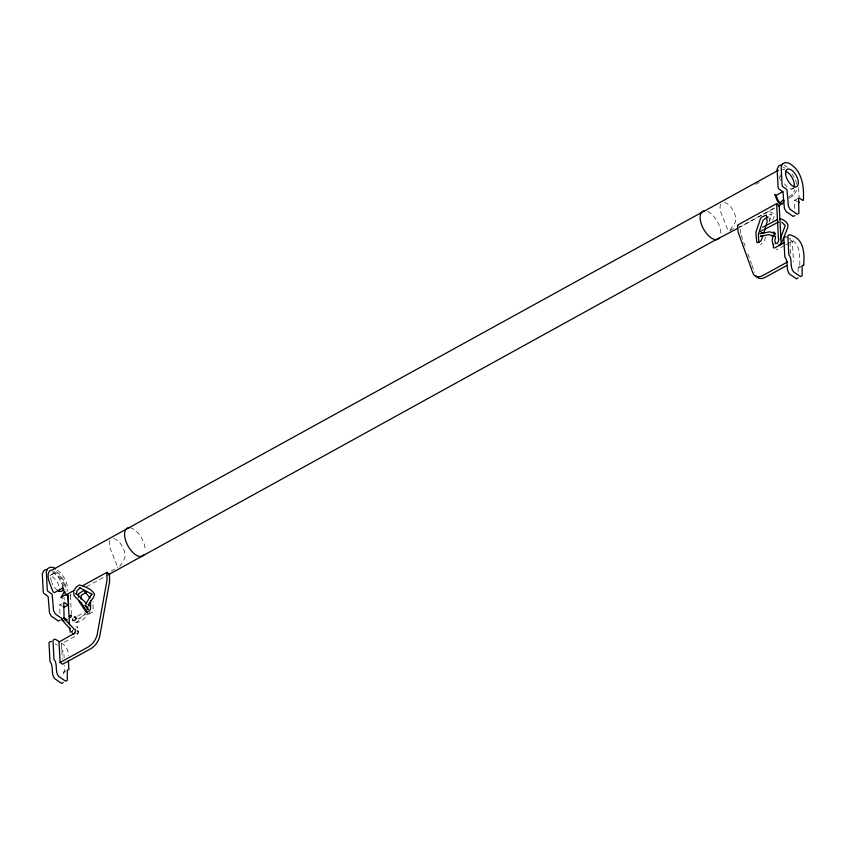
<?xml version="1.0" encoding="UTF-8"?>
<svg xmlns="http://www.w3.org/2000/svg" width="846" height="846" viewBox="0 0 846 846"><rect width="100%" height="100%" fill="white"/><g stroke="black" fill="none" stroke-linecap="round" stroke-linejoin="round"><path stroke-width="0.63" stroke-dasharray="4.23 3.17" d="M765.704 237.028L763.6 242.559L760.512 244.452M798.127 271.577L798.116 267.812L799.692 267.125C800.073 255.947 800.623 242.189 787.912 237.758M769.173 221.705L771.055 217.158L771.034 213.943L771.393 215.17L769.543 214.45M772.715 220.351L774.079 216.333L773.699 213.541L769.352 211.637L766.497 212.991M65.533 670.899L63.281 672.433L63.291 676.197M69.996 595.732L71.085 593.955M788.546 196.801L792.004 194.897L795.092 189.811M788.715 198.334L793.326 195.796L796.128 191.196A13.938 6.884 61.2 0 0 797.038 187.865M85.541 613.054L79.63 619.219M90.332 611.933L80.719 621.916L76.235 622.011M720.655 204.288A12.172 6.007 61.2 0 0 721.331 213.552L726.873 227.648A3.299 1.629 61.2 0 0 729.834 230.598L734.984 222.91A12.172 6.007 61.2 0 0 733.503 211.172A12.172 6.007 61.2 0 0 724.493 202.49M77.589 616.089L84.357 612.218M78.075 618.838L86.63 613.932M755.573 184.322L760.194 181.784M53.584 573.599L49.576 575.809A9.866 4.875 61.2 0 1 59.4 588.097M791.507 189.102L795.515 186.892M111.016 571.209L117.954 567.391M729.834 230.598L734.465 228.06M86.472 586.764L108.309 574.751M737.553 225.121L740.102 226.865L774.576 207.883M738.844 227.722L774.703 207.979M59.907 604.827L61.917 603.727M794.743 200.216L797.746 198.556M784.58 245.647L776.3 249.718M785.691 245.023L789.043 243.183M790.164 242.569L792.395 241.332L793.474 261.816M798.37 267.378L800.369 266.279M799.481 267.706L801.49 266.606M76.658 633.844L78.192 633.347L78.741 631.793L77.335 626.854L75.728 626.823M88.872 614.069L91.981 612.546L93.102 610.749L93.039 601.21M75.347 622.381L76.954 622.455L78.456 620.657L78.35 618.786M76.542 630.894L78.118 631.528L77.219 630.915M784.348 165.15L787.277 167.138M63.535 671.999L64.645 672.316L64.856 671.735L64.518 665.442M792.004 194.897L793.326 195.796M797.492 201.75L795.367 200.291A1.311 0.645 61.2 0 0 794.595 200.491L794.796 210.527M789.847 239.587L792.395 241.332M57.401 570.193C63.958 574.889 67.923 583.38 67.839 591.365M52.441 571.748C58.448 575.185 61.472 582.069 63.556 588.34M62.657 606.36L60.531 604.911A1.311 0.645 61.2 0 0 59.759 605.102L59.929 613.879M61.324 643.076C65.882 645.509 68.896 650.415 68.135 655.671M55.191 643.827L57.317 645.276M61.007 648.099L63.862 652.848L64.127 657.881M77.293 630.735L78.012 633.072L76.595 635.462L61.568 643.743L62.371 659.097M768.898 216.756L769.649 222.181M741.17 235.262L746.077 248.851M747.864 253.789L751.438 263.677M751.883 264.914L754.558 272.327M740.557 233.475L740.102 226.865M77.335 626.854L77.462 628.07M798.603 187.643L799.079 196.79M789.984 242.146L790.587 253.663M70.387 595.626L71.328 613.688M64.042 597.488L64.18 600.1M780.477 180.473A13.938 6.884 61.2 0 1 779.303 176.55M783.015 167.698A13.938 6.884 61.2 0 1 785.13 168.079M792.015 173.864A13.938 6.884 61.2 0 1 796.921 185.337M780.382 176.877A12.172 6.007 61.2 0 1 780.139 174.678M782.159 169.686A12.172 6.007 61.2 0 1 784.602 169.39M707.626 211.426A15.884 7.847 61.2 0 1 720.369 235.791M793.685 187.844A9.866 4.875 61.2 0 1 783.745 182.577M130.051 527.735A15.884 7.847 61.2 0 1 145.121 549.139M56.513 571.653A13.938 6.884 61.2 0 1 65.205 593.543M109.927 540.478A12.172 6.007 61.2 0 0 110.625 549.699L116.991 565.287A3.299 1.629 61.2 0 0 119.857 566.323L124.288 559.058A12.172 6.007 61.2 0 0 122.765 547.267A12.172 6.007 61.2 0 0 113.713 538.627M53.605 571.716A12.172 6.007 61.2 0 1 61.673 578.622A12.172 6.007 61.2 0 1 64.92 589.81M57.539 590.371A9.866 4.875 61.2 0 1 51.818 582.672M51.405 581.53A9.866 4.875 61.2 0 1 55.085 573.874A9.866 4.875 61.2 0 1 63.408 585.887"/><path stroke-width="1.27" d="M73.644 591.396L74.11 595.626L80.518 602.162M88.64 605.905L88.671 604.372M775.412 243.32L774.862 240.634L775.602 236.309L772.969 235.622L772.134 240.486L772.99 244.653M763.155 235.273L761.051 240.803L757.953 242.707L756.726 242.199L755.859 232.364L760.554 218.405L761.76 217.041L766.349 215.011L767.153 221.578L763.917 232.83M773.678 244.145L773.233 247.127L773.741 247.963L774.82 247.857L784.263 242.665M72.629 630.429L71.952 631.708L70.303 632.131L69.594 627.415M87.201 609.733L87.36 606.963M780.287 238.932L785.236 225.501L781.725 222.191M780.837 244.748L787.732 227.669L787.996 225.173L786.59 222.265L782.931 219.685L780.012 218.892M62.403 598.143L61.081 597.234L64.169 592.158M783.565 201.76L782.487 203.537A5.065 2.496 61.2 0 1 779.758 203.611A5.065 2.496 61.2 0 1 776.808 199.635L774.777 194.474L776.099 195.384L777.76 199.624A3.299 1.629 61.2 0 0 780.731 202.585L782.793 199.973L784.115 200.872M89.042 603.674L93.472 597.297L94.519 594.442C92.214 588.858 84.6 586.648 79.482 584.935L76.542 586.786L74.628 589.387M761.062 236.489L761.654 235.759L760.364 236.362L768.443 234.617L772.853 235.653M74.882 633.062L59.019 641.987L60.087 662.471L62.636 664.216L90.575 648.84A13.155 8.164 -55.6 0 0 99.849 635.78L109.599 581.53L109.451 574.117L106.903 572.361L82.771 585.654M74.046 633.717L75.072 632.671L75.389 629.868L74.744 628.99L73.75 629.191M779.716 245.16L781.133 242.77L779.177 205.356L776.628 203.611L737.553 225.121L738.177 232.269L752.908 273.047A13.155 8.164 -55.6 0 0 762.986 275.447L787.573 261.911M63.291 682.468L61.695 683.441L54.652 678.608C50.601 673.702 53.964 666.267 49.977 661.54L48.983 642.643L50.178 641.522L51.532 641.606M798.127 277.858L796.53 278.82L789.487 273.998C785.448 269.081 788.8 261.657 784.813 256.93L783.83 238.033L785.014 236.912L786.368 236.996M60.055 620.15L58.459 621.08L51.342 616.205L49.523 612.938L48.211 597.191A1.311 0.645 61.2 0 0 47.355 595.87L44.161 593.691A1.311 0.645 61.2 0 1 43.262 592.063L42.3 573.768L43.759 570.743L46.244 569.379M794.891 215.54L793.294 216.46L786.177 211.595L784.358 208.317L783.047 192.571A1.311 0.645 61.2 0 0 782.19 191.259L778.997 189.07A1.311 0.645 61.2 0 1 778.098 187.452L777.136 169.147L778.595 166.133L781.08 164.769M704.781 210.844L778.394 170.236M62.456 588.213L54.387 592.655L53.065 591.745L49.554 582.809A13.938 6.884 61.2 0 1 52.092 570.035L704.697 210.781A15.884 7.847 61.2 0 0 703.597 229.118A15.884 7.847 61.2 0 0 719.618 237.578M776.099 195.384L783.005 191.577M61.081 597.234L66.845 594.061M74.723 590.085L67.828 593.881L69.457 624.834M716.107 239.608L108.478 574.698M737.691 228.357L716.192 239.672M778.172 206.075L781.641 204.161M767.819 216.862L763.113 220.161L758.407 234.109L758.756 242.569M64.137 607.248L68.145 605.038M60.087 662.471L88.026 647.084A13.155 8.164 -55.6 0 0 97.301 634.035L107.051 579.785L106.903 572.361M786.769 265.507L765.535 277.192A13.155 8.164 -55.6 0 1 756.007 275.955M762.627 227.32L777.516 219.452M763.769 229.837L778.542 222.022M86.482 592.221L81.248 595.383L80.973 599.021M759.803 233.697L769.733 231.815L774.09 233.168M73.93 633.77L72.851 633.876L72.344 633.041M779.134 245.477L778.373 244.991M761.463 230.197L762.637 230.175M772.98 232.216L774.576 232.301L774.672 234.173L773.159 235.96L771.552 235.875M64.095 617.77L67.342 619.981M62.308 619.832L64.116 621.059M773.826 232.798L775.528 233.961M55.498 568.893L53.594 567.592L50.252 567.18L47.767 568.544L46.308 571.558L47.27 589.852A1.311 0.645 61.2 0 0 48.169 591.481L51.363 593.67A1.311 0.645 61.2 0 1 52.219 594.981L53.531 610.727L55.35 613.995L62.467 618.87M76.743 618.722L74.184 616.977L75.791 617.041L75.907 618.902L74.395 620.7L72.788 620.636L72.682 618.764M59.199 641.617L55.54 639.396L54.186 639.312L52.991 640.443L53.985 659.33C57.972 664.057 54.609 671.491 58.66 676.409L65.702 681.231L67.299 680.258L67.289 670.222L68.864 669.535L68.399 660.715M759.602 230.937L763.155 233.39M88.058 604.552L89.845 605.821M84.759 605.567L87.942 607.83M86.271 603.283L75.992 593.321L76.32 594.421L76.997 590.794L80.497 587.547L79.408 587.632L91.231 593.797L91.696 594.854L91.865 593.871L85.932 603.737L85.869 606.593L88.439 609.437M73.412 628.324L63.651 618.077L64.19 618.912M70.112 628.885L61.441 619.441M89.972 598.069L83.934 590.476L78.699 593.638L78.424 597.265M775.824 243.246L777.167 243.405L778.584 241.015L776.628 203.611M87.773 613.35L81.153 602.458M62.287 586.669L64.317 591.83A5.065 2.496 61.2 0 0 67.944 596.187M78.604 600.702L86.324 612.324L89.433 610.801L90.543 609.004L90.554 600.745M772.969 235.622L773.075 236.446M68.05 595.277L68.526 604.425A1.311 0.645 61.2 0 1 67.733 604.89L64.539 602.701A1.311 0.645 61.2 0 0 63.767 602.891L64.063 617.95M799.354 202.025A1.311 0.645 61.2 0 1 798.561 202.48M785.384 171.304A9.866 4.875 61.2 0 1 792.184 177.713A9.866 4.875 61.2 0 1 794.087 186.934M144.074 554.49A15.884 7.847 61.2 0 1 128.053 546.019A15.884 7.847 61.2 0 1 129.142 527.682M63.482 588.203A9.866 4.875 61.2 0 1 57.539 590.371M64.518 606.635A1.311 0.645 61.2 0 1 63.725 607.09M59.506 589.133A9.866 4.875 61.2 0 1 59.252 591.555M71.487 615.454L71.053 616.967L69.753 617.569L69.393 616.417L70.461 615.116L71.487 615.454M803.7 264.914L802.124 265.612L802.135 275.648L800.538 276.621L793.495 271.788C789.455 266.881 792.808 259.458 788.821 254.72L787.827 235.823L789.022 234.702C803.763 237.631 804.694 252.351 803.7 264.914M782.603 163.923L781.144 166.948L782.106 185.242A1.311 0.645 61.2 0 0 783.005 186.871L786.198 189.049A1.311 0.645 61.2 0 1 787.055 190.371L788.366 206.107L790.185 209.385L797.302 214.26L798.899 213.329L798.603 198.281A1.311 0.645 61.2 0 1 799.375 198.091L802.568 200.269A1.311 0.645 61.2 0 0 803.362 199.815C804.239 186.268 801.987 169.739 788.43 162.971L785.088 162.559L782.603 163.923M785.585 173.567A9.866 4.875 61.2 0 0 795.515 186.892A9.866 4.875 61.2 0 0 794.806 173.356A9.866 4.875 61.2 0 0 785.585 173.567"/></g></svg>
